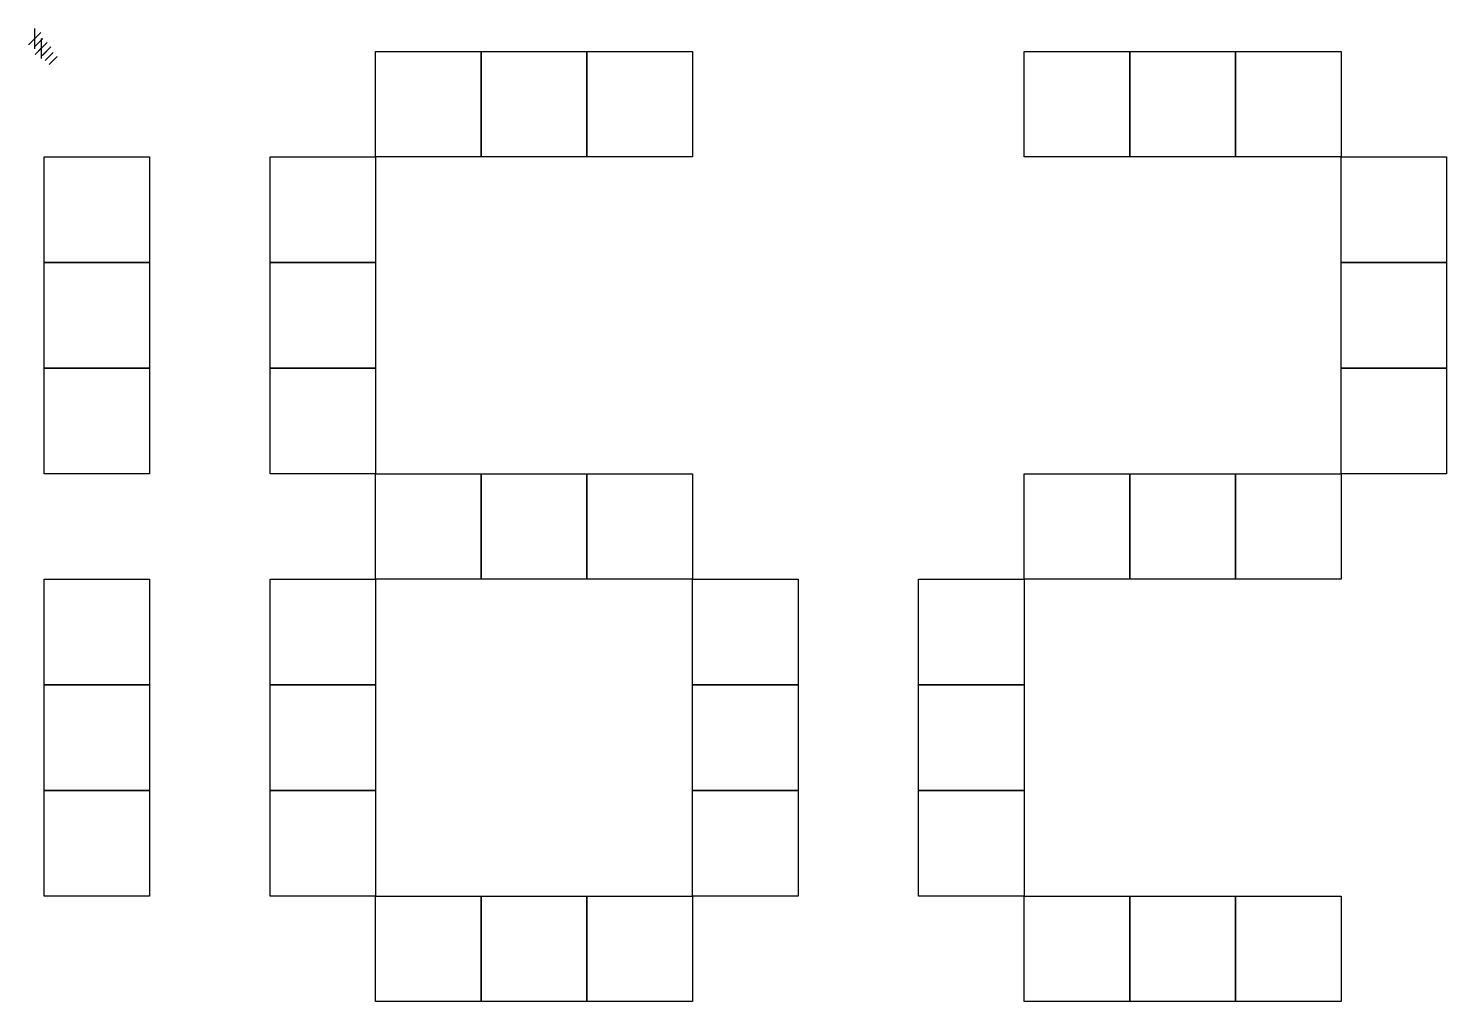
# Model space of a CAD drawing. Extents: x -1 to 182, y 3 to 128.
import ezdxf

# ---------------------------------------------------------------- set-up
doc = ezdxf.new("R2010")
doc.units = 0

msp = doc.modelspace()

# ---------------------------------------------------------------- linework, layer by layer
at = {"layer": 'Layer 1'}
for p, q in [((0, 128.171), (0, 125.525)), ((0.79375, 127.642), (-0.79375, 126.054)), ((1.05833, 126.848), (0, 125.78967)), ((1.62926, 126.335), (0.09067, 124.79615)), ((1.5875, 126.319), (0.52917, 125.26067)), ((0.85997, 126.848), (0.85997, 124.284)), ((1.88569, 125.566), (0.85996, 124.54027)), ((2.11666, 125.79), (1.05833, 124.73167)), ((2.39856, 125.053), (1.37283, 124.02727)), ((2.91142, 124.541), (1.88569, 123.51527)), ((43.928, 125.204), (57.5284, 125.204)), ((43.928, 111.603), (43.928, 125.204)), ((57.5284, 125.204), (71.129, 125.204)), ((57.5284, 111.603), (57.5284, 125.204)), ((57.5284, 125.204), (57.5284, 111.603)), ((71.129, 125.204), (84.7294, 125.204)), ((71.129, 111.603), (71.129, 125.204)), ((71.129, 125.204), (71.129, 111.603)), ((84.7294, 125.204), (84.7294, 111.603)), ((127.435, 125.204), (141.035, 125.204)), ((127.435, 111.603), (127.435, 125.204)), ((141.035, 125.204), (154.636, 125.204)), ((141.035, 111.603), (141.035, 125.204)), ((141.035, 125.204), (141.035, 111.603)), ((154.636, 125.204), (168.236, 125.204)), ((154.636, 111.603), (154.636, 125.204)), ((154.636, 125.204), (154.636, 111.603)), ((168.236, 125.204), (168.236, 111.603)), ((1.22265, 111.603), (14.8231, 111.603)), ((1.22265, 98.0027), (1.22265, 111.603)), ((14.8231, 111.603), (14.8231, 98.0027)), ((30.3276, 111.603), (43.928, 111.603)), ((30.3276, 98.0027), (30.3276, 111.603)), ((43.928, 111.603), (43.928, 98.0027)), ((57.5284, 111.603), (43.928, 111.603)), ((71.129, 111.603), (57.5284, 111.603)), ((84.7294, 111.603), (71.129, 111.603)), ((141.035, 111.603), (127.435, 111.603)), ((154.636, 111.603), (141.035, 111.603)), ((168.236, 111.603), (154.636, 111.603)), ((168.236, 111.603), (181.836, 111.603)), ((168.236, 98.0027), (168.236, 111.603)), ((181.836, 111.603), (181.836, 98.0027)), ((1.22265, 98.0027), (14.8231, 98.0027)), ((1.22265, 84.4023), (1.22265, 98.0027)), ((14.8231, 98.0027), (1.22265, 98.0027)), ((14.8231, 98.0027), (14.8231, 84.4023)), ((30.3276, 98.0027), (43.928, 98.0027)), ((30.3276, 84.4023), (30.3276, 98.0027)), ((43.928, 98.0027), (30.3276, 98.0027)), ((43.928, 98.0027), (43.928, 84.4023)), ((168.236, 98.0027), (181.836, 98.0027)), ((168.236, 84.4023), (168.236, 98.0027)), ((181.836, 98.0027), (168.236, 98.0027)), ((181.836, 98.0027), (181.836, 84.4023)), ((1.22265, 84.4023), (14.8231, 84.4023)), ((1.22265, 70.8017), (1.22265, 84.4023)), ((14.8231, 84.4023), (1.22265, 84.4023)), ((14.8231, 84.4023), (14.8231, 70.8017)), ((30.3276, 84.4023), (43.928, 84.4023)), ((30.3276, 70.8017), (30.3276, 84.4023)), ((43.928, 84.4023), (30.3276, 84.4023)), ((43.928, 84.4023), (43.928, 70.8017)), ((168.236, 84.4023), (181.836, 84.4023)), ((168.236, 70.8017), (168.236, 84.4023)), ((181.836, 84.4023), (168.236, 84.4023)), ((181.836, 84.4023), (181.836, 70.8017)), ((14.8231, 70.8017), (1.22265, 70.8017)), ((43.928, 70.8017), (30.3276, 70.8017)), ((43.928, 70.8017), (57.5284, 70.8017)), ((43.928, 57.2013), (43.928, 70.8017)), ((57.5284, 70.8017), (71.129, 70.8017)), ((57.5284, 57.2013), (57.5284, 70.8017)), ((57.5284, 70.8017), (57.5284, 57.2013)), ((71.129, 70.8017), (84.7294, 70.8017)), ((71.129, 57.2013), (71.129, 70.8017)), ((71.129, 70.8017), (71.129, 57.2013)), ((84.7294, 70.8017), (84.7294, 57.2013)), ((127.435, 70.8017), (141.035, 70.8017)), ((127.435, 57.2013), (127.435, 70.8017)), ((141.035, 70.8017), (154.636, 70.8017)), ((141.035, 57.2013), (141.035, 70.8017)), ((141.035, 70.8017), (141.035, 57.2013)), ((154.636, 70.8017), (168.236, 70.8017)), ((154.636, 57.2013), (154.636, 70.8017)), ((154.636, 70.8017), (154.636, 57.2013)), ((168.236, 70.8017), (168.236, 57.2013)), ((181.836, 70.8017), (168.236, 70.8017)), ((1.22265, 57.2013), (14.8231, 57.2013)), ((1.22265, 43.6009), (1.22265, 57.2013)), ((14.8231, 57.2013), (14.8231, 43.6009)), ((30.3276, 57.2013), (43.928, 57.2013)), ((30.3276, 43.6009), (30.3276, 57.2013)), ((43.928, 57.2013), (43.928, 43.6009)), ((57.5284, 57.2013), (43.928, 57.2013)), ((71.129, 57.2013), (57.5284, 57.2013)), ((84.7294, 57.2013), (71.129, 57.2013)), ((84.7294, 57.2013), (98.3298, 57.2013)), ((84.7294, 43.6009), (84.7294, 57.2013)), ((98.3298, 57.2013), (98.3298, 43.6009)), ((113.834, 57.2013), (127.435, 57.2013)), ((113.834, 43.6009), (113.834, 57.2013)), ((127.435, 57.2013), (127.435, 43.6009)), ((141.035, 57.2013), (127.435, 57.2013)), ((154.636, 57.2013), (141.035, 57.2013)), ((168.236, 57.2013), (154.636, 57.2013)), ((1.22265, 43.6009), (14.8231, 43.6009)), ((1.22265, 29.9997), (1.22265, 43.6009)), ((14.8231, 43.6009), (1.22265, 43.6009)), ((14.8231, 43.6009), (14.8231, 29.9997)), ((30.3276, 43.6009), (43.928, 43.6009)), ((30.3276, 29.9997), (30.3276, 43.6009)), ((43.928, 43.6009), (30.3276, 43.6009)), ((43.928, 43.6009), (43.928, 29.9997)), ((84.7294, 43.6009), (98.3298, 43.6009)), ((84.7294, 29.9997), (84.7294, 43.6009)), ((98.3298, 43.6009), (84.7294, 43.6009)), ((98.3298, 43.6009), (98.3298, 29.9997)), ((113.834, 43.6009), (127.435, 43.6009)), ((113.834, 29.9997), (113.834, 43.6009)), ((127.435, 43.6009), (113.834, 43.6009)), ((127.435, 43.6009), (127.435, 29.9997)), ((1.22265, 29.9997), (14.8231, 29.9997)), ((1.22265, 16.4011), (1.22265, 29.9997)), ((14.8231, 29.9997), (1.22265, 29.9997)), ((14.8231, 29.9997), (14.8231, 16.4011)), ((30.3276, 29.9997), (43.928, 29.9997)), ((30.3276, 16.4011), (30.3276, 29.9997)), ((43.928, 29.9997), (30.3276, 29.9997)), ((43.928, 29.9997), (43.928, 16.4011)), ((84.7294, 29.9997), (98.3298, 29.9997)), ((84.7294, 16.4011), (84.7294, 29.9997)), ((98.3298, 29.9997), (84.7294, 29.9997)), ((98.3298, 29.9997), (98.3298, 16.4011)), ((113.834, 29.9997), (127.435, 29.9997)), ((113.834, 16.4011), (113.834, 29.9997)), ((127.435, 29.9997), (113.834, 29.9997)), ((127.435, 29.9997), (127.435, 16.4011)), ((14.8231, 16.4011), (1.22265, 16.4011)), ((43.928, 16.4011), (30.3276, 16.4011)), ((43.928, 16.4011), (57.5284, 16.4011)), ((43.928, 2.79999), (43.928, 16.4011)), ((57.5284, 16.4011), (71.129, 16.4011)), ((57.5284, 2.79999), (57.5284, 16.4011)), ((57.5284, 16.4011), (57.5284, 2.79999)), ((71.129, 16.4011), (84.7294, 16.4011)), ((71.129, 2.79999), (71.129, 16.4011)), ((71.129, 16.4011), (71.129, 2.79999)), ((84.7294, 16.4011), (84.7294, 2.79999)), ((98.3298, 16.4011), (84.7294, 16.4011)), ((127.435, 16.4011), (113.834, 16.4011)), ((127.435, 16.4011), (141.035, 16.4011)), ((127.435, 2.79999), (127.435, 16.4011)), ((141.035, 16.4011), (154.636, 16.4011)), ((141.035, 2.79999), (141.035, 16.4011)), ((141.035, 16.4011), (141.035, 2.79999)), ((154.636, 16.4011), (168.236, 16.4011)), ((154.636, 2.79999), (154.636, 16.4011)), ((154.636, 16.4011), (154.636, 2.79999)), ((168.236, 16.4011), (168.236, 2.79999)), ((57.5284, 2.79999), (43.928, 2.79999)), ((71.129, 2.79999), (57.5284, 2.79999)), ((84.7294, 2.79999), (71.129, 2.79999)), ((141.035, 2.79999), (127.435, 2.79999)), ((154.636, 2.79999), (141.035, 2.79999)), ((168.236, 2.79999), (154.636, 2.79999))]:
    msp.add_line(p, q, dxfattribs=at)

doc.saveas('drawing.dxf')
